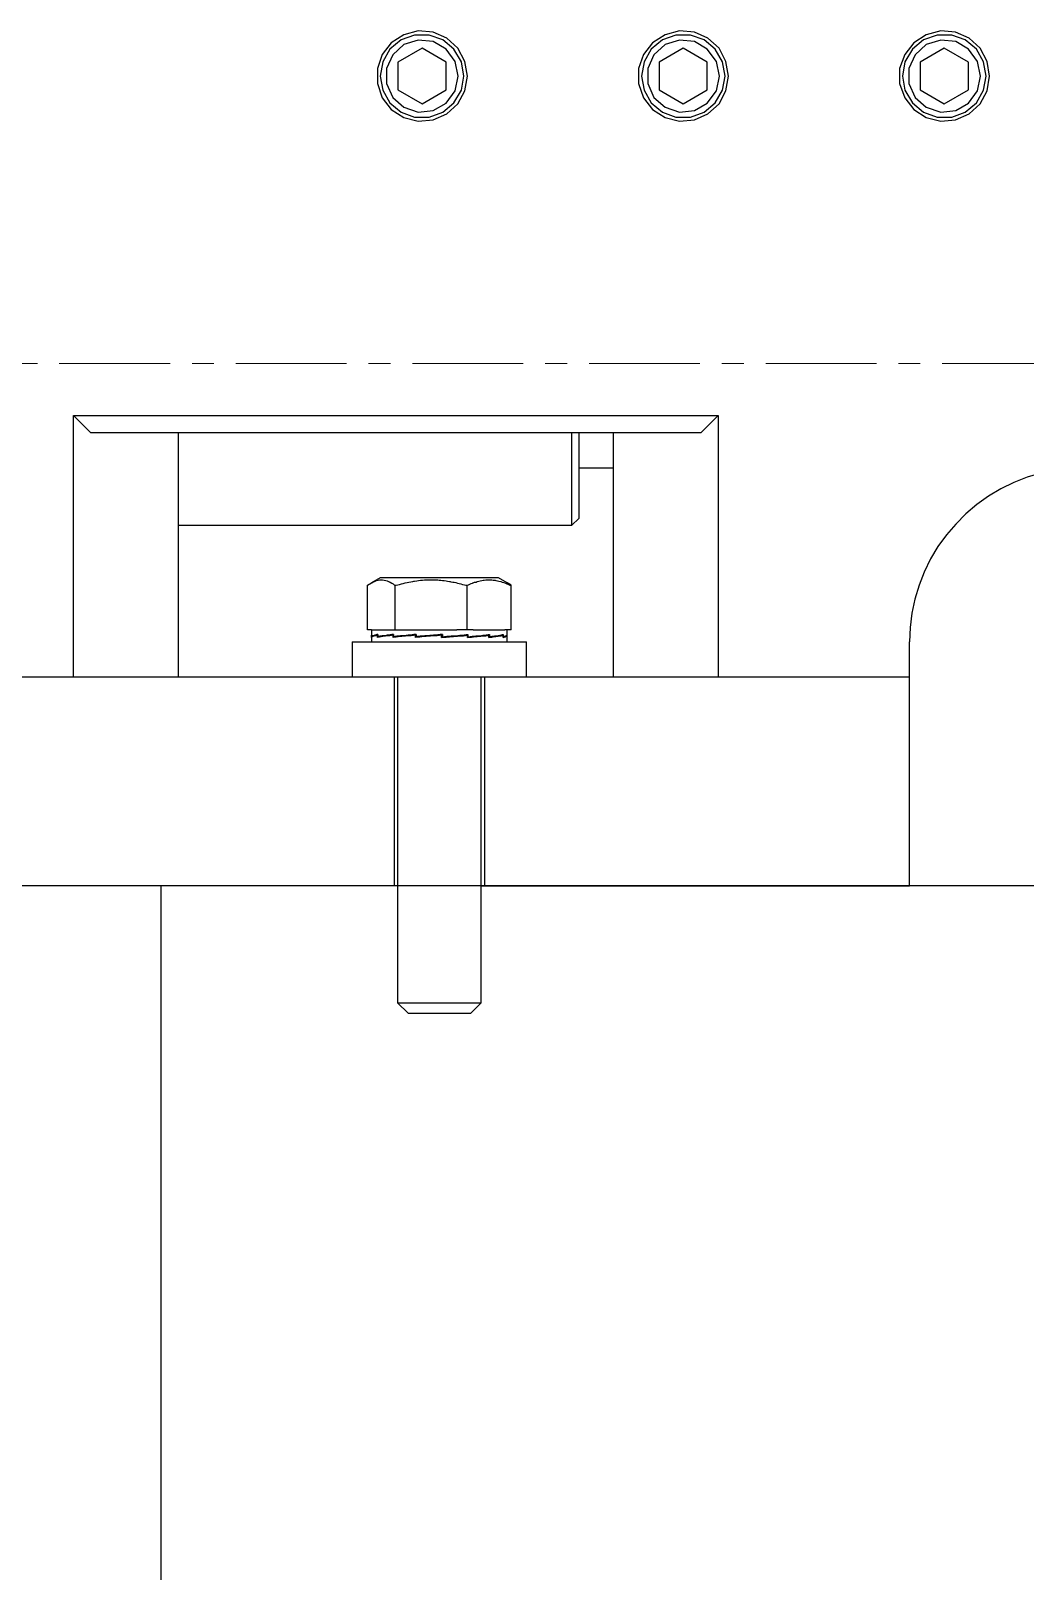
# Model space of a CAD drawing. Header units: millimetres. Extents: x -211 to 45495, y 24 to 52952.
# Drawn here: x 8826.5 to 9112, y 33772.5 to 34214.8 of the extents above; entities that cross this region are included whole.
import ezdxf

# ---------------------------------------------------------------- set-up
doc = ezdxf.new("R2010")
doc.units = ezdxf.units.MM
doc.linetypes.add('CENTER', pattern=[50.7, 31.8, -6.3, 6.3, -6.3])
doc.layers.add('Layer2', color=7, linetype='Continuous')

# ---------------------------------------------------------------- blocks, each defined once
blk = doc.blocks.new('BLKF2389')
at = {"layer": 'Layer2', "color": 3, "linetype": 'Continuous', "lineweight": 25}
for p, q in [((10063.79, 33969.27), (8863.79, 33969.27)), ((8863.79, 33969.27), (8863.79, 33679.27))]:
    blk.add_line(p, q, dxfattribs=at)
blk = doc.blocks.new('BLKF2523')
at = {"layer": 'Layer2', "color": 3, "linetype": 'Continuous', "lineweight": 25}
for p, q in [((9112.54, 34086.56), (9108.75, 34085.09)), ((9116.5, 34087.76), (9112.54, 34086.56)), ((9120.55, 34088.62), (9116.5, 34087.76)), ((9124.68, 34089.14), (9120.55, 34088.62)), ((9128.82, 34089.31), (9124.68, 34089.14)), ((9105.05, 34083.28), (9101.43, 34081.13)), ((9108.75, 34085.09), (9105.05, 34083.28)), ((9098.07, 34078.72), (9094.97, 34076.05)), ((9101.43, 34081.13), (9098.07, 34078.72)), ((9092.05, 34073.12), (9089.38, 34070.02)), ((9094.97, 34076.05), (9092.05, 34073.12)), ((9089.38, 34070.02), (9086.96, 34066.66)), ((9086.96, 34066.66), (9084.81, 34063.13)), ((9083, 34059.34), (9081.54, 34055.55)), ((9084.81, 34063.13), (9083, 34059.34)), ((9081.54, 34055.55), (9080.33, 34051.59)), ((9080.33, 34051.59), (9079.47, 34047.55)), ((9079.47, 34047.55), (9078.96, 34043.41))]:
    blk.add_line(p, q, dxfattribs=at)
blk = doc.blocks.new('BLKF2654')
at = {"layer": 'Layer2', "color": 3, "linetype": 'Continuous', "lineweight": 25}
for p, q in [((9083.61, 34210.82), (9080.42, 34207.89)), ((9087.74, 34212.11), (9083.61, 34210.82)), ((9092.05, 34211.68), (9087.74, 34212.11)), ((9095.75, 34209.53), (9092.05, 34211.68)), ((9080.42, 34207.89), (9078.61, 34203.93)), ((9098.33, 34206), (9095.75, 34209.53)), ((9099.19, 34201.78), (9098.33, 34206)), ((9078.61, 34203.93), (9078.61, 34199.62)), ((9078.61, 34199.62), (9080.42, 34195.66)), ((9095.75, 34194.03), (9098.33, 34197.56)), ((9080.42, 34195.66), (9083.61, 34192.82)), ((9083.61, 34192.82), (9087.74, 34191.44)), ((9092.05, 34191.87), (9095.75, 34194.03)), ((9087.74, 34191.44), (9092.05, 34191.87))]:
    blk.add_line(p, q, dxfattribs=at)
blk = doc.blocks.new('BLKF2655')
at = {"layer": 'Layer2', "color": 3, "linetype": 'Continuous', "lineweight": 25}
for p, q in [((9082.83, 34212.2), (9079.65, 34209.53)), ((9086.71, 34213.57), (9082.83, 34212.2)), ((9090.93, 34213.57), (9086.71, 34213.57)), ((9094.8, 34212.2), (9090.93, 34213.57)), ((9097.99, 34209.53), (9094.8, 34212.2)), ((9077.49, 34205.91), (9076.8, 34201.78)), ((9079.65, 34209.53), (9077.49, 34205.91)), ((9100.05, 34205.91), (9097.99, 34209.53)), ((9100.83, 34201.78), (9100.05, 34205.91)), ((9076.8, 34201.78), (9077.49, 34197.73)), ((9077.49, 34197.73), (9079.65, 34194.11)), ((9097.99, 34194.11), (9100.05, 34197.73)), ((9079.65, 34194.11), (9082.83, 34191.44)), ((9094.8, 34191.44), (9097.99, 34194.11)), ((9082.83, 34191.44), (9086.71, 34189.98)), ((9086.71, 34189.98), (9090.93, 34189.98)), ((9090.93, 34189.98), (9094.8, 34191.44))]:
    blk.add_line(p, q, dxfattribs=at)
blk = doc.blocks.new('BLKF2656')
at = {"layer": 'Layer2', "color": 3, "linetype": 'Continuous', "lineweight": 25}
for p, q in [((9008.6, 34210.82), (9005.41, 34207.89)), ((9012.73, 34212.11), (9008.6, 34210.82)), ((9017.04, 34211.68), (9012.73, 34212.11)), ((9020.74, 34209.53), (9017.04, 34211.68)), ((9005.41, 34207.89), (9003.61, 34203.93)), ((9023.33, 34206), (9020.74, 34209.53)), ((9024.19, 34201.78), (9023.33, 34206)), ((9003.61, 34203.93), (9003.61, 34199.62)), ((9003.61, 34199.62), (9005.41, 34195.66)), ((9020.74, 34194.03), (9023.33, 34197.56)), ((9005.41, 34195.66), (9008.6, 34192.82)), ((9008.6, 34192.82), (9012.73, 34191.44)), ((9017.04, 34191.87), (9020.74, 34194.03)), ((9012.73, 34191.44), (9017.04, 34191.87))]:
    blk.add_line(p, q, dxfattribs=at)
blk = doc.blocks.new('BLKF2657')
at = {"layer": 'Layer2', "color": 3, "linetype": 'Continuous', "lineweight": 25}
for p, q in [((9007.83, 34212.2), (9004.64, 34209.53)), ((9011.7, 34213.57), (9007.83, 34212.2)), ((9015.92, 34213.57), (9011.7, 34213.57)), ((9019.8, 34212.2), (9015.92, 34213.57)), ((9022.98, 34209.53), (9019.8, 34212.2)), ((9002.57, 34205.91), (9001.8, 34201.78)), ((9004.64, 34209.53), (9002.57, 34205.91)), ((9025.05, 34205.91), (9022.98, 34209.53)), ((9025.82, 34201.78), (9025.05, 34205.91)), ((9001.8, 34201.78), (9002.57, 34197.73)), ((9002.57, 34197.73), (9004.64, 34194.11)), ((9022.98, 34194.11), (9025.05, 34197.73)), ((9004.64, 34194.11), (9007.83, 34191.44)), ((9019.8, 34191.44), (9022.98, 34194.11)), ((9007.83, 34191.44), (9011.7, 34189.98)), ((9011.7, 34189.98), (9015.92, 34189.98)), ((9015.92, 34189.98), (9019.8, 34191.44))]:
    blk.add_line(p, q, dxfattribs=at)
blk = doc.blocks.new('BLKF2658')
at = {"layer": 'Layer2', "color": 3, "linetype": 'Continuous', "lineweight": 25}
for p, q in [((8933.6, 34210.82), (8930.41, 34207.89)), ((8937.73, 34212.11), (8933.6, 34210.82)), ((8942.03, 34211.68), (8937.73, 34212.11)), ((8945.74, 34209.53), (8942.03, 34211.68)), ((8930.41, 34207.89), (8928.6, 34203.93)), ((8948.32, 34206), (8945.74, 34209.53)), ((8949.18, 34201.78), (8948.32, 34206)), ((8928.6, 34203.93), (8928.6, 34199.62)), ((8928.6, 34199.62), (8930.41, 34195.66)), ((8945.74, 34194.03), (8948.32, 34197.56)), ((8930.41, 34195.66), (8933.6, 34192.82)), ((8933.6, 34192.82), (8937.73, 34191.44)), ((8942.03, 34191.87), (8945.74, 34194.03)), ((8937.73, 34191.44), (8942.03, 34191.87))]:
    blk.add_line(p, q, dxfattribs=at)
blk = doc.blocks.new('BLKF2659')
at = {"layer": 'Layer2', "color": 3, "linetype": 'Continuous', "lineweight": 25}
for p, q in [((8932.82, 34212.2), (8929.63, 34209.53)), ((8936.7, 34213.57), (8932.82, 34212.2)), ((8940.92, 34213.57), (8936.7, 34213.57)), ((8944.79, 34212.2), (8940.92, 34213.57)), ((8947.98, 34209.53), (8944.79, 34212.2)), ((8927.57, 34205.91), (8926.79, 34201.78)), ((8929.63, 34209.53), (8927.57, 34205.91)), ((8950.13, 34205.91), (8947.98, 34209.53)), ((8950.82, 34201.78), (8950.13, 34205.91)), ((8926.79, 34201.78), (8927.57, 34197.73)), ((8927.57, 34197.73), (8929.63, 34194.11)), ((8947.98, 34194.11), (8950.13, 34197.73)), ((8929.63, 34194.11), (8932.82, 34191.44)), ((8944.79, 34191.44), (8947.98, 34194.11)), ((8932.82, 34191.44), (8936.7, 34189.98)), ((8936.7, 34189.98), (8940.92, 34189.98)), ((8940.92, 34189.98), (8944.79, 34191.44))]:
    blk.add_line(p, q, dxfattribs=at)
blk = doc.blocks.new('BLKF2840')
at = {"layer": 'Layer2', "color": 3, "linetype": 'Continuous', "lineweight": 25}
for p, q in [((8962.1, 34040.57), (8962.27, 34040.66)), ((8962.27, 34040.66), (8962.44, 34040.66)), ((8962.44, 34040.66), (8962.62, 34040.74)), ((8962.62, 34040.74), (8962.79, 34040.74)), ((8962.79, 34040.74), (8962.87, 34040.83)), ((8962.87, 34040.83), (8962.96, 34040.91)), ((8962.96, 34040.91), (8963.13, 34040.91)), ((8963.13, 34040.91), (8963.13, 34041)), ((8963.13, 34041), (8963.22, 34041)), ((8963.22, 34041), (8963.31, 34041.09))]:
    blk.add_line(p, q, dxfattribs=at)
blk = doc.blocks.new('BLKF2841')
at = {"layer": 'Layer2', "color": 3, "linetype": 'Continuous', "lineweight": 25}
for p, q in [((8924.47, 34040.74), (8924.38, 34040.66)), ((8924.55, 34040.83), (8924.47, 34040.74)), ((8924.73, 34040.83), (8924.55, 34040.83)), ((8924.81, 34040.91), (8924.73, 34040.83)), ((8924.98, 34040.91), (8924.81, 34040.91)), ((8925.16, 34041), (8924.98, 34040.91)), ((8925.33, 34041.09), (8925.16, 34041)), ((8925.59, 34041.09), (8925.33, 34041.09)), ((8925.76, 34041.17), (8925.59, 34041.09)), ((8926.02, 34041.26), (8925.76, 34041.17))]:
    blk.add_line(p, q, dxfattribs=at)
blk = doc.blocks.new('BLKF2842')
at = {"layer": 'Layer2', "color": 3, "linetype": 'Continuous', "lineweight": 25}
for p, q in [((8926.62, 34040.66), (8926.36, 34040.66)), ((8926.96, 34040.74), (8926.62, 34040.66)), ((8927.22, 34040.83), (8926.96, 34040.74)), ((8927.57, 34040.83), (8927.22, 34040.83)), ((8928, 34040.91), (8927.57, 34040.83)), ((8928.34, 34040.91), (8928, 34040.91)), ((8928.77, 34041), (8928.34, 34040.91)), ((8929.12, 34041.09), (8928.77, 34041)), ((8929.55, 34041.09), (8929.12, 34041.09)), ((8930.07, 34041.17), (8929.55, 34041.09)), ((8930.5, 34041.26), (8930.07, 34041.17))]:
    blk.add_line(p, q, dxfattribs=at)
blk = doc.blocks.new('BLKF2843')
at = {"layer": 'Layer2', "color": 3, "linetype": 'Continuous', "lineweight": 25}
for p, q in [((8931.44, 34040.66), (8930.93, 34040.66)), ((8931.96, 34040.74), (8931.44, 34040.66)), ((8932.48, 34040.83), (8931.96, 34040.74)), ((8932.99, 34040.83), (8932.48, 34040.83)), ((8933.51, 34040.91), (8932.99, 34040.83)), ((8934.11, 34040.91), (8933.51, 34040.91)), ((8934.63, 34041), (8934.11, 34040.91)), ((8935.23, 34041.09), (8934.63, 34041)), ((8935.75, 34041.09), (8935.23, 34041.09)), ((8936.35, 34041.17), (8935.75, 34041.09)), ((8936.95, 34041.26), (8936.35, 34041.17))]:
    blk.add_line(p, q, dxfattribs=at)
blk = doc.blocks.new('BLKF2844')
at = {"layer": 'Layer2', "color": 3, "linetype": 'Continuous', "lineweight": 25}
for p, q in [((8938.16, 34040.66), (8937.56, 34040.66)), ((8938.76, 34040.74), (8938.16, 34040.66)), ((8939.37, 34040.83), (8938.76, 34040.74)), ((8940.05, 34040.83), (8939.37, 34040.83)), ((8940.66, 34040.91), (8940.05, 34040.83)), ((8941.26, 34040.91), (8940.66, 34040.91)), ((8941.95, 34041), (8941.26, 34040.91)), ((8942.55, 34041.09), (8941.95, 34041)), ((8943.15, 34041.09), (8942.55, 34041.09)), ((8943.84, 34041.17), (8943.15, 34041.09)), ((8944.45, 34041.26), (8943.84, 34041.17))]:
    blk.add_line(p, q, dxfattribs=at)
blk = doc.blocks.new('BLKF2845')
at = {"layer": 'Layer2', "color": 3, "linetype": 'Continuous', "lineweight": 25}
for p, q in [((8944.45, 34040.57), (8945.13, 34040.66)), ((8945.13, 34040.66), (8945.74, 34040.66)), ((8945.74, 34040.66), (8946.34, 34040.74)), ((8946.34, 34040.74), (8947.03, 34040.83)), ((8947.03, 34040.83), (8947.63, 34040.83)), ((8947.63, 34040.83), (8948.24, 34040.91)), ((8948.24, 34040.91), (8948.84, 34040.91)), ((8948.84, 34040.91), (8949.53, 34041)), ((8949.53, 34041), (8950.13, 34041.09)), ((8950.13, 34041.09), (8950.73, 34041.09)), ((8950.73, 34041.09), (8951.25, 34041.17))]:
    blk.add_line(p, q, dxfattribs=at)
blk = doc.blocks.new('BLKF2846')
at = {"layer": 'Layer2', "color": 3, "linetype": 'Continuous', "lineweight": 25}
for p, q in [((8951.85, 34040.57), (8952.45, 34040.66)), ((8952.45, 34040.66), (8953.06, 34040.66)), ((8953.06, 34040.66), (8953.57, 34040.74)), ((8953.57, 34040.74), (8954.09, 34040.83)), ((8954.09, 34040.83), (8954.69, 34040.83)), ((8954.69, 34040.83), (8955.21, 34040.91)), ((8955.21, 34040.91), (8955.73, 34040.91)), ((8955.73, 34040.91), (8956.16, 34041)), ((8956.16, 34041), (8956.67, 34041.09)), ((8956.67, 34041.09), (8957.19, 34041.09)), ((8957.19, 34041.09), (8957.62, 34041.17))]:
    blk.add_line(p, q, dxfattribs=at)
blk = doc.blocks.new('BLKF2847')
at = {"layer": 'Layer2', "color": 3, "linetype": 'Continuous', "lineweight": 25}
for p, q in [((8958.05, 34040.57), (8958.48, 34040.66)), ((8958.48, 34040.66), (8958.91, 34040.66)), ((8958.91, 34040.66), (8959.26, 34040.74)), ((8959.26, 34040.74), (8959.69, 34040.83)), ((8959.69, 34040.83), (8960.03, 34040.83)), ((8960.03, 34040.83), (8960.38, 34040.91)), ((8960.38, 34040.91), (8960.72, 34040.91)), ((8960.72, 34040.91), (8960.98, 34041)), ((8960.98, 34041), (8961.32, 34041.09)), ((8961.32, 34041.09), (8961.58, 34041.09)), ((8961.58, 34041.09), (8961.84, 34041.17))]:
    blk.add_line(p, q, dxfattribs=at)
blk = doc.blocks.new('BLKF2848')
at = {"layer": 'Layer2', "color": 3, "linetype": 'Continuous', "lineweight": 25}
for p, q in [((8962.1, 34040.74), (8962.36, 34040.83)), ((8962.36, 34040.83), (8962.53, 34040.91)), ((8962.53, 34040.91), (8962.62, 34040.91)), ((8962.62, 34040.91), (8962.79, 34041)), ((8962.79, 34041), (8962.87, 34041)), ((8962.87, 34041), (8963.05, 34041.09)), ((8963.05, 34041.09), (8963.13, 34041.09)), ((8963.13, 34041.09), (8963.22, 34041.17)), ((8963.22, 34041.17), (8963.22, 34041.26)), ((8963.22, 34041.26), (8963.31, 34041.26))]:
    blk.add_line(p, q, dxfattribs=at)
blk = doc.blocks.new('BLKF2849')
at = {"layer": 'Layer2', "color": 3, "linetype": 'Continuous', "lineweight": 25}
for p, q in [((8958.22, 34040.74), (8958.65, 34040.83)), ((8958.65, 34040.83), (8959, 34040.91)), ((8959, 34040.91), (8959.43, 34040.91)), ((8959.43, 34040.91), (8959.77, 34041)), ((8959.77, 34041), (8960.12, 34041.09)), ((8960.12, 34041.09), (8960.46, 34041.09)), ((8960.46, 34041.09), (8960.81, 34041.17)), ((8960.81, 34041.17), (8961.15, 34041.26)), ((8961.15, 34041.26), (8961.41, 34041.26)), ((8961.41, 34041.26), (8961.67, 34041.35)), ((8961.67, 34041.35), (8961.93, 34041.43))]:
    blk.add_line(p, q, dxfattribs=at)
blk = doc.blocks.new('BLKF2850')
at = {"layer": 'Layer2', "color": 3, "linetype": 'Continuous', "lineweight": 25}
for p, q in [((8952.02, 34040.74), (8952.63, 34040.83)), ((8952.63, 34040.83), (8953.23, 34040.91)), ((8953.23, 34040.91), (8953.75, 34040.91)), ((8953.75, 34040.91), (8954.26, 34041)), ((8954.26, 34041), (8954.87, 34041.09)), ((8954.87, 34041.09), (8955.38, 34041.09)), ((8955.38, 34041.09), (8955.9, 34041.17)), ((8955.9, 34041.17), (8956.33, 34041.26)), ((8956.33, 34041.26), (8956.85, 34041.26)), ((8956.85, 34041.26), (8957.28, 34041.35)), ((8957.28, 34041.35), (8957.79, 34041.43))]:
    blk.add_line(p, q, dxfattribs=at)
blk = doc.blocks.new('BLKF2851')
at = {"layer": 'Layer2', "color": 3, "linetype": 'Continuous', "lineweight": 25}
for p, q in [((8944.7, 34040.74), (8945.31, 34040.83)), ((8945.31, 34040.83), (8945.91, 34040.91)), ((8945.91, 34040.91), (8946.6, 34040.91)), ((8946.6, 34040.91), (8947.2, 34041)), ((8947.2, 34041), (8947.8, 34041.09)), ((8947.8, 34041.09), (8948.49, 34041.09)), ((8948.49, 34041.09), (8949.1, 34041.17)), ((8949.1, 34041.17), (8949.7, 34041.26)), ((8949.7, 34041.26), (8950.3, 34041.26)), ((8950.3, 34041.26), (8950.9, 34041.35)), ((8950.9, 34041.35), (8951.51, 34041.43))]:
    blk.add_line(p, q, dxfattribs=at)
blk = doc.blocks.new('BLKF2852')
at = {"layer": 'Layer2', "color": 3, "linetype": 'Continuous', "lineweight": 25}
for p, q in [((8938.33, 34040.91), (8937.73, 34040.83)), ((8939.02, 34040.91), (8938.33, 34040.91)), ((8939.62, 34041), (8939.02, 34040.91)), ((8940.23, 34041.09), (8939.62, 34041)), ((8940.83, 34041.09), (8940.23, 34041.09)), ((8941.52, 34041.17), (8940.83, 34041.09)), ((8942.12, 34041.26), (8941.52, 34041.17)), ((8942.72, 34041.26), (8942.12, 34041.26)), ((8943.41, 34041.35), (8942.72, 34041.26)), ((8944.02, 34041.43), (8943.41, 34041.35)), ((8944.7, 34041.43), (8944.02, 34041.43))]:
    blk.add_line(p, q, dxfattribs=at)
blk = doc.blocks.new('BLKF2853')
at = {"layer": 'Layer2', "color": 3, "linetype": 'Continuous', "lineweight": 25}
for p, q in [((8931.62, 34040.91), (8931.1, 34040.83)), ((8932.13, 34040.91), (8931.62, 34040.91)), ((8932.65, 34041), (8932.13, 34040.91)), ((8933.17, 34041.09), (8932.65, 34041)), ((8933.68, 34041.09), (8933.17, 34041.09)), ((8934.28, 34041.17), (8933.68, 34041.09)), ((8934.8, 34041.26), (8934.28, 34041.17)), ((8935.4, 34041.26), (8934.8, 34041.26)), ((8936.01, 34041.35), (8935.4, 34041.26)), ((8936.52, 34041.43), (8936.01, 34041.35)), ((8937.13, 34041.43), (8936.52, 34041.43))]:
    blk.add_line(p, q, dxfattribs=at)
blk = doc.blocks.new('BLKF2854')
at = {"layer": 'Layer2', "color": 3, "linetype": 'Continuous', "lineweight": 25}
for p, q in [((8926.71, 34040.91), (8926.45, 34040.83)), ((8927.05, 34040.91), (8926.71, 34040.91)), ((8927.4, 34041), (8927.05, 34040.91)), ((8927.74, 34041.09), (8927.4, 34041)), ((8928.08, 34041.09), (8927.74, 34041.09)), ((8928.52, 34041.17), (8928.08, 34041.09)), ((8928.86, 34041.26), (8928.52, 34041.17)), ((8929.29, 34041.26), (8928.86, 34041.26)), ((8929.72, 34041.35), (8929.29, 34041.26)), ((8930.15, 34041.43), (8929.72, 34041.35)), ((8930.67, 34041.43), (8930.15, 34041.43))]:
    blk.add_line(p, q, dxfattribs=at)
blk = doc.blocks.new('BLKF2855')
at = {"layer": 'Layer2', "color": 3, "linetype": 'Continuous', "lineweight": 25}
for p, q in [((8924.47, 34040.91), (8924.38, 34040.83)), ((8924.64, 34041), (8924.47, 34040.91)), ((8924.73, 34041.09), (8924.64, 34041)), ((8924.9, 34041.09), (8924.73, 34041.09)), ((8925.07, 34041.17), (8924.9, 34041.09)), ((8925.24, 34041.26), (8925.07, 34041.17)), ((8925.41, 34041.26), (8925.24, 34041.26)), ((8925.67, 34041.35), (8925.41, 34041.26)), ((8925.85, 34041.43), (8925.67, 34041.35)), ((8926.1, 34041.43), (8925.85, 34041.43))]:
    blk.add_line(p, q, dxfattribs=at)
blk = doc.blocks.new('BLKF2859')
at = {"layer": 'Layer2', "color": 3, "linetype": 'Continuous', "lineweight": 25}
for p, q in [((8931.1, 34042.72), (8931.1, 34055.55)), ((8931.1, 34055.55), (8931.36, 34055.55)), ((8931.36, 34055.55), (8931.87, 34055.73)), ((8931.87, 34055.73), (8932.39, 34055.81)), ((8932.39, 34055.81), (8932.91, 34055.98)), ((8932.91, 34055.98), (8933.42, 34056.07)), ((8933.42, 34056.07), (8934.03, 34056.24)), ((8934.03, 34056.24), (8934.54, 34056.33)), ((8934.54, 34056.33), (8935.06, 34056.5)), ((8935.06, 34056.5), (8935.66, 34056.59)), ((8935.66, 34056.59), (8936.18, 34056.67)), ((8936.18, 34056.67), (8936.52, 34056.76)), ((8936.52, 34056.76), (8936.7, 34056.76)), ((8936.7, 34056.76), (8937.3, 34056.85)), ((8937.3, 34056.85), (8937.82, 34056.93)), ((8937.82, 34056.93), (8938.42, 34057.02)), ((8938.42, 34057.02), (8938.93, 34057.02)), ((8938.93, 34057.02), (8939.54, 34057.1)), ((8939.54, 34057.1), (8940.14, 34057.1)), ((8940.14, 34057.1), (8940.66, 34057.1)), ((8940.66, 34057.1), (8941.26, 34057.1)), ((8941.26, 34057.1), (8941.78, 34057.1)), ((8941.78, 34057.1), (8942.21, 34057.1)), ((8942.21, 34057.1), (8942.29, 34057.1)), ((8942.29, 34057.1), (8942.81, 34057.1)), ((8942.81, 34057.1), (8943.33, 34057.1)), ((8943.33, 34057.1), (8943.76, 34057.02)), ((8943.76, 34057.02), (8944.27, 34057.02)), ((8944.27, 34057.02), (8944.7, 34056.93)), ((8944.7, 34056.93), (8945.22, 34056.93)), ((8945.22, 34056.93), (8945.74, 34056.85)), ((8945.74, 34056.85), (8946.17, 34056.76)), ((8946.17, 34056.76), (8946.69, 34056.67)), ((8946.69, 34056.67), (8946.94, 34056.67)), ((8946.94, 34056.67), (8947.12, 34056.59)), ((8947.12, 34056.59), (8947.63, 34056.5)), ((8947.63, 34056.5), (8948.06, 34056.42)), ((8948.06, 34056.42), (8948.58, 34056.33)), ((8948.58, 34056.33), (8949.01, 34056.16)), ((8949.01, 34056.16), (8949.53, 34056.07)), ((8949.53, 34056.07), (8949.96, 34055.98)), ((8949.96, 34055.98), (8950.47, 34055.81)), ((8950.47, 34055.81), (8950.99, 34055.73)), ((8950.99, 34055.73), (8951.42, 34055.64))]:
    blk.add_line(p, q, dxfattribs=at)
blk = doc.blocks.new('BLKF2860')
at = {"layer": 'Layer2', "color": 3, "linetype": 'Continuous', "lineweight": 25}
for p, q in [((8924.3, 34056.24), (8924.38, 34056.24)), ((8924.38, 34056.24), (8924.73, 34056.5)), ((8924.73, 34056.5), (8925.16, 34056.67)), ((8925.16, 34056.67), (8925.33, 34056.76)), ((8925.33, 34056.76), (8925.76, 34056.93)), ((8925.76, 34056.93), (8926.19, 34057.02)), ((8926.19, 34057.02), (8926.62, 34057.1)), ((8926.62, 34057.1), (8927.05, 34057.1)), ((8927.05, 34057.1), (8927.48, 34057.1)), ((8927.48, 34057.1), (8928, 34057.02)), ((8928, 34057.02), (8928.43, 34056.93)), ((8928.43, 34056.93), (8928.86, 34056.85)), ((8928.86, 34056.85), (8929.2, 34056.67)), ((8929.2, 34056.67), (8929.29, 34056.67)), ((8929.29, 34056.67), (8929.38, 34056.59)), ((8929.38, 34056.59), (8929.72, 34056.42)), ((8929.72, 34056.42), (8930.15, 34056.16)), ((8930.15, 34056.16), (8930.5, 34055.98)), ((8930.5, 34055.98), (8930.84, 34055.73))]:
    blk.add_line(p, q, dxfattribs=at)
blk = doc.blocks.new('BLKF2861')
at = {"layer": 'Layer2', "color": 3, "linetype": 'Continuous', "lineweight": 25}
for p, q in [((8951.77, 34055.55), (8952.2, 34055.73)), ((8952.2, 34055.73), (8952.54, 34055.9)), ((8952.54, 34055.9), (8952.97, 34056.07)), ((8952.97, 34056.07), (8953.32, 34056.16)), ((8953.32, 34056.16), (8953.4, 34056.24)), ((8953.4, 34056.24), (8953.49, 34056.24)), ((8953.49, 34056.24), (8953.92, 34056.42)), ((8953.92, 34056.42), (8954.35, 34056.5)), ((8954.35, 34056.5), (8954.69, 34056.67)), ((8954.69, 34056.67), (8955.12, 34056.76)), ((8955.12, 34056.76), (8955.55, 34056.85)), ((8955.55, 34056.85), (8955.99, 34056.93)), ((8955.99, 34056.93), (8956.42, 34057.02)), ((8956.42, 34057.02), (8956.59, 34057.02)), ((8956.59, 34057.02), (8956.67, 34057.02)), ((8956.67, 34057.02), (8957.1, 34057.1)), ((8957.1, 34057.1), (8957.54, 34057.1)), ((8957.54, 34057.1), (8957.97, 34057.1)), ((8957.97, 34057.1), (8958.4, 34057.1)), ((8958.4, 34057.1), (8958.83, 34057.1)), ((8958.83, 34057.1), (8959.26, 34057.02)), ((8959.26, 34057.02), (8959.69, 34057.02)), ((8959.69, 34057.02), (8959.86, 34057.02)), ((8959.86, 34057.02), (8960.03, 34056.93)), ((8960.03, 34056.93), (8960.46, 34056.85)), ((8960.46, 34056.85), (8960.89, 34056.76)), ((8960.89, 34056.76), (8961.41, 34056.67)), ((8961.41, 34056.67), (8961.84, 34056.5)), ((8961.84, 34056.5), (8962.27, 34056.33)), ((8962.27, 34056.33), (8962.79, 34056.16)), ((8962.79, 34056.16), (8963.22, 34055.98)), ((8963.22, 34055.98), (8963.65, 34055.81)), ((8963.65, 34055.81), (8964.08, 34055.64))]:
    blk.add_line(p, q, dxfattribs=at)
blk = doc.blocks.new('BLKF2871')
at = {"layer": 'Layer2', "color": 3, "linetype": 'Continuous', "lineweight": 25}
for p, q in [((9087.74, 34214.78), (9083.61, 34213.66)), ((9091.96, 34214.43), (9087.74, 34214.78)), ((9095.92, 34212.71), (9091.96, 34214.43)), ((9079.99, 34211.33), (9077.41, 34207.98)), ((9083.61, 34213.66), (9079.99, 34211.33)), ((9099.11, 34209.78), (9095.92, 34212.71)), ((9101.09, 34206), (9099.11, 34209.78)), ((9077.41, 34207.98), (9075.94, 34203.93)), ((9101.78, 34201.78), (9101.09, 34206)), ((9075.94, 34203.93), (9075.94, 34199.62)), ((9075.94, 34199.62), (9077.41, 34195.58)), ((9099.11, 34193.77), (9101.09, 34197.56)), ((9077.41, 34195.58), (9079.99, 34192.22)), ((9079.99, 34192.22), (9083.61, 34189.89)), ((9095.92, 34190.93), (9099.11, 34193.77)), ((9083.61, 34189.89), (9087.74, 34188.86)), ((9087.74, 34188.86), (9091.96, 34189.2)), ((9091.96, 34189.2), (9095.92, 34190.93))]:
    blk.add_line(p, q, dxfattribs=at)
blk = doc.blocks.new('BLKF2872')
at = {"layer": 'Layer2', "color": 3, "linetype": 'Continuous', "lineweight": 25}
for p, q in [((9012.73, 34214.78), (9008.6, 34213.66)), ((9017.04, 34214.43), (9012.73, 34214.78)), ((9020.92, 34212.71), (9017.04, 34214.43)), ((9004.98, 34211.33), (9002.4, 34207.98)), ((9008.6, 34213.66), (9004.98, 34211.33)), ((9024.1, 34209.78), (9020.92, 34212.71)), ((9026.08, 34206), (9024.1, 34209.78)), ((9002.4, 34207.98), (9001.02, 34203.93)), ((9026.77, 34201.78), (9026.08, 34206)), ((9001.02, 34203.93), (9001.02, 34199.62)), ((9001.02, 34199.62), (9002.4, 34195.58)), ((9024.1, 34193.77), (9026.08, 34197.56)), ((9002.4, 34195.58), (9004.98, 34192.22)), ((9004.98, 34192.22), (9008.6, 34189.89)), ((9020.92, 34190.93), (9024.1, 34193.77)), ((9008.6, 34189.89), (9012.73, 34188.86)), ((9012.73, 34188.86), (9017.04, 34189.2)), ((9017.04, 34189.2), (9020.92, 34190.93))]:
    blk.add_line(p, q, dxfattribs=at)
blk = doc.blocks.new('BLKF2873')
at = {"layer": 'Layer2', "color": 3, "linetype": 'Continuous', "lineweight": 25}
for p, q in [((8937.73, 34214.78), (8933.6, 34213.66)), ((8942.03, 34214.43), (8937.73, 34214.78)), ((8945.91, 34212.71), (8942.03, 34214.43)), ((8929.98, 34211.33), (8927.4, 34207.98)), ((8933.6, 34213.66), (8929.98, 34211.33)), ((8949.1, 34209.78), (8945.91, 34212.71)), ((8951.08, 34206), (8949.1, 34209.78)), ((8927.4, 34207.98), (8926.02, 34203.93)), ((8951.85, 34201.78), (8951.08, 34206)), ((8926.02, 34203.93), (8926.02, 34199.62)), ((8926.02, 34199.62), (8927.4, 34195.58)), ((8949.1, 34193.77), (8951.08, 34197.56)), ((8927.4, 34195.58), (8929.98, 34192.22)), ((8929.98, 34192.22), (8933.6, 34189.89)), ((8945.91, 34190.93), (8949.1, 34193.77)), ((8933.6, 34189.89), (8937.73, 34188.86)), ((8937.73, 34188.86), (8942.03, 34189.2)), ((8942.03, 34189.2), (8945.91, 34190.93))]:
    blk.add_line(p, q, dxfattribs=at)
blk = doc.blocks.new('BLKF2465')
at = {"layer": 'Layer2', "color": 3, "linetype": 'Continuous', "lineweight": 25}
for p, q in [((8938.85, 34209.78), (8931.87, 34205.82)), ((8945.74, 34205.82), (8938.85, 34209.78)), ((9013.77, 34209.78), (9006.88, 34205.82)), ((9020.74, 34205.82), (9013.77, 34209.78)), ((9088.77, 34209.78), (9081.88, 34205.82)), ((9095.75, 34205.82), (9088.77, 34209.78)), ((8931.87, 34205.82), (8931.87, 34197.81)), ((8945.74, 34197.81), (8945.74, 34205.82)), ((9006.88, 34205.82), (9006.88, 34197.81)), ((9020.74, 34197.81), (9020.74, 34205.82)), ((9081.88, 34205.82), (9081.88, 34197.81)), ((9095.75, 34197.81), (9095.75, 34205.82)), ((8948.32, 34197.56), (8949.18, 34201.78)), ((8950.13, 34197.73), (8950.82, 34201.78)), ((8951.08, 34197.56), (8951.85, 34201.78)), ((9023.33, 34197.56), (9024.19, 34201.78)), ((9025.05, 34197.73), (9025.82, 34201.78)), ((9026.08, 34197.56), (9026.77, 34201.78)), ((9098.33, 34197.56), (9099.19, 34201.78)), ((9100.05, 34197.73), (9100.83, 34201.78)), ((9101.09, 34197.56), (9101.78, 34201.78)), ((8931.87, 34197.81), (8938.85, 34193.77)), ((8938.85, 34193.77), (8945.74, 34197.81)), ((9006.88, 34197.81), (9013.77, 34193.77)), ((9013.77, 34193.77), (9020.74, 34197.81)), ((9081.88, 34197.81), (9088.77, 34193.77)), ((9088.77, 34193.77), (9095.75, 34197.81)), ((8838.78, 34104.29), (9023.84, 34104.29)), ((8838.78, 34029.29), (8838.78, 34104.29)), ((8843.78, 34099.3), (8838.78, 34104.29)), ((9023.84, 34104.29), (9018.85, 34099.3)), ((9023.84, 34104.29), (9023.84, 34029.29)), ((9018.85, 34099.3), (8843.78, 34099.3)), ((8868.84, 34099.3), (8868.84, 34029.29)), ((8981.82, 34072.78), (8981.82, 34099.3)), ((8983.8, 34099.3), (8983.8, 34074.76)), ((8993.79, 34029.29), (8993.79, 34099.3)), ((8983.8, 34089.31), (8993.79, 34089.31)), ((8868.84, 34072.78), (8981.82, 34072.78)), ((8981.82, 34072.78), (8983.8, 34074.76)), ((8923.18, 34055.55), (8924.3, 34056.24)), ((8923.18, 34042.72), (8923.18, 34055.55)), ((8926.79, 34057.71), (8924.3, 34056.24)), ((8960.81, 34057.71), (8926.79, 34057.71)), ((8930.84, 34055.73), (8931.1, 34055.55)), ((8951.42, 34055.64), (8951.77, 34055.55)), ((8951.77, 34042.72), (8951.77, 34055.55)), ((8963.31, 34056.24), (8960.81, 34057.71)), ((8964.42, 34055.55), (8963.31, 34056.24)), ((8964.08, 34055.64), (8964.42, 34055.55)), ((8964.42, 34042.72), (8964.42, 34055.55)), ((8924.3, 34042.72), (8923.18, 34042.72)), ((8924.3, 34042.72), (8930.07, 34042.72)), ((8924.3, 34042.72), (8924.3, 34041.35)), ((8930.07, 34042.72), (8934.03, 34042.72)), ((8934.03, 34042.72), (8948.84, 34042.72)), ((8953.49, 34042.72), (8948.84, 34042.72)), ((8953.49, 34042.72), (8962.62, 34042.72)), ((8964.42, 34042.72), (8962.62, 34042.72)), ((8963.31, 34041.35), (8963.31, 34042.72)), ((9078.96, 34043.41), (9078.78, 34039.28)), ((8918.78, 34039.28), (8918.78, 34029.29)), ((8918.78, 34039.28), (8968.82, 34039.28)), ((8924.3, 34041.43), (8924.3, 34041.35)), ((8924.3, 34041.43), (8924.3, 34041)), ((8924.3, 34041.35), (8924.3, 34041.26)), ((8924.3, 34041.26), (8924.3, 34041.17)), ((8924.3, 34040.57), (8924.3, 34041.26)), ((8924.3, 34041.17), (8924.3, 34039.28)), ((8924.3, 34041), (8924.3, 34040.74)), ((8924.38, 34040.83), (8924.3, 34040.74)), ((8924.55, 34040.83), (8924.3, 34040.74)), ((8924.38, 34040.66), (8924.3, 34040.57)), ((8926.02, 34040.57), (8926.02, 34041.26)), ((8926.1, 34041.26), (8926.02, 34041.26)), ((8926.36, 34040.66), (8926.02, 34040.57)), ((8926.1, 34041.43), (8926.1, 34041)), ((8926.1, 34041), (8926.1, 34040.74)), ((8926.45, 34040.83), (8926.1, 34040.74)), ((8927.31, 34040.83), (8926.1, 34040.74)), ((8927.14, 34040.83), (8927.14, 34040.74)), ((8930.67, 34041.35), (8927.31, 34040.83)), ((8930.5, 34040.57), (8930.5, 34041.26)), ((8930.67, 34041.26), (8930.5, 34041.26)), ((8930.93, 34040.66), (8930.5, 34040.57)), ((8930.67, 34041.43), (8930.67, 34041)), ((8930.67, 34041), (8930.67, 34040.74)), ((8931.1, 34040.83), (8930.67, 34040.74)), ((8931.53, 34040.83), (8930.67, 34040.74)), ((8931.36, 34040.83), (8931.36, 34040.66)), ((8937.13, 34041.35), (8931.53, 34040.83)), ((8936.95, 34040.57), (8936.95, 34041.26)), ((8937.13, 34041.26), (8936.95, 34041.26)), ((8937.56, 34040.66), (8936.95, 34040.57)), ((8937.13, 34041.43), (8937.13, 34041)), ((8937.13, 34041), (8937.13, 34040.74)), ((8937.73, 34040.83), (8937.13, 34040.74)), ((8937.56, 34040.83), (8937.13, 34040.74)), ((8937.38, 34040.83), (8937.38, 34040.57)), ((8944.62, 34041.43), (8937.56, 34040.83)), ((8944.45, 34040.57), (8944.45, 34041.26)), ((8944.45, 34040.57), (8951.34, 34041.17)), ((8944.7, 34041), (8944.45, 34041)), ((8944.62, 34041.43), (8944.7, 34041.43)), ((8944.62, 34041), (8944.62, 34041.43)), ((8944.62, 34040.83), (8944.62, 34041)), ((8944.62, 34040.83), (8944.7, 34040.74)), ((8944.7, 34041.43), (8944.7, 34041)), ((8944.7, 34041), (8944.7, 34040.74)), ((8951.25, 34041.17), (8951.85, 34041.26)), ((8951.34, 34041.17), (8951.85, 34041.26)), ((8951.51, 34041.43), (8952.02, 34041.43)), ((8951.59, 34041.26), (8951.59, 34041.43)), ((8951.85, 34040.57), (8951.85, 34041.26)), ((8951.85, 34040.66), (8957.19, 34041.17)), ((8951.85, 34041), (8952.02, 34041)), ((8951.85, 34040.83), (8952.02, 34040.74)), ((8952.02, 34041.43), (8952.02, 34041)), ((8952.02, 34041), (8952.02, 34040.74)), ((8957.19, 34041.17), (8958.05, 34041.26)), ((8957.36, 34041.26), (8957.36, 34041.35)), ((8957.62, 34041.17), (8958.05, 34041.26)), ((8957.79, 34041.43), (8958.22, 34041.43)), ((8958.05, 34040.57), (8958.05, 34041.26)), ((8958.05, 34041), (8958.22, 34041)), ((8958.05, 34040.74), (8958.91, 34040.91)), ((8958.05, 34040.83), (8958.22, 34040.74)), ((8958.22, 34041.43), (8958.22, 34041)), ((8958.22, 34041), (8958.22, 34040.74)), ((8961.07, 34041.17), (8962.1, 34041.26)), ((8961.84, 34041.17), (8962.1, 34041.26)), ((8961.93, 34041.43), (8962.1, 34041.43)), ((8962.1, 34041.43), (8962.1, 34041)), ((8962.1, 34040.57), (8962.1, 34041.26)), ((8962.1, 34041), (8962.1, 34040.74)), ((8963.22, 34041.26), (8963.31, 34041.26)), ((8963.31, 34041.26), (8963.31, 34041.35)), ((8963.31, 34041.17), (8963.31, 34041.26)), ((8963.31, 34041.09), (8963.31, 34041.17)), ((8963.31, 34039.28), (8963.31, 34041.17)), ((8968.82, 34029.29), (8968.82, 34039.28)), ((9078.78, 34029.29), (9078.78, 34039.28)), ((8694.8, 34029.29), (8930.84, 34029.29)), ((8694.8, 34029.29), (8838.78, 34029.29)), ((8930.84, 34029.29), (8930.84, 33969.27)), ((8930.84, 34029.29), (8956.85, 34029.29)), ((8931.79, 34029.29), (8931.79, 33935.68)), ((8955.81, 33935.68), (8955.81, 34029.29)), ((8956.85, 33969.27), (8956.85, 34029.29)), ((8956.85, 34029.29), (9078.78, 34029.29)), ((9023.84, 34029.29), (9078.78, 34029.29)), ((9078.78, 33969.27), (9078.78, 34029.29)), ((8931.79, 33969.27), (8528.86, 33969.27)), ((8955.81, 33969.27), (9078.78, 33969.27)), ((8931.79, 33935.68), (8955.81, 33935.68)), ((8931.79, 33935.68), (8934.8, 33932.67)), ((8952.8, 33932.67), (8955.81, 33935.68)), ((8934.8, 33932.67), (8952.8, 33932.67))]:
    blk.add_line(p, q, dxfattribs=at)
at = {"layer": 'Layer2', "color": 7, "linetype": 'CENTER', "lineweight": 13}
blk.add_line((10286.09, 34119.28), (8346.09, 34119.28), dxfattribs=at)
at = {"layer": 'Layer2', "color": 3, "linetype": 'Continuous', "lineweight": 25}
for name in ['BLKF2873', 'BLKF2872', 'BLKF2871', 'BLKF2659', 'BLKF2658', 'BLKF2657', 'BLKF2656', 'BLKF2655', 'BLKF2654', 'BLKF2523', 'BLKF2860', 'BLKF2859', 'BLKF2861', 'BLKF2855', 'BLKF2841', 'BLKF2842', 'BLKF2854', 'BLKF2843', 'BLKF2853', 'BLKF2844', 'BLKF2852', 'BLKF2845', 'BLKF2851', 'BLKF2846', 'BLKF2850', 'BLKF2847', 'BLKF2849', 'BLKF2848', 'BLKF2840']:
    blk.add_blockref(name, (0, 0), dxfattribs=at)

msp = doc.modelspace()

# ---------------------------------------------------------------- block references
at = {"layer": 'Layer2', "color": 3, "linetype": 'Continuous', "lineweight": 25}
for name in ['BLKF2465', 'BLKF2389']:
    msp.add_blockref(name, (0, 0), dxfattribs=at)

doc.saveas('drawing.dxf')
